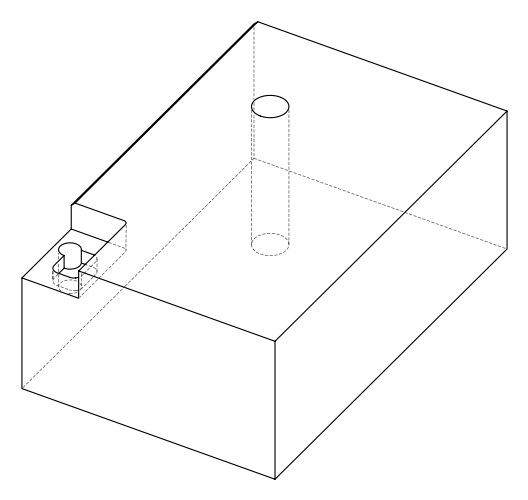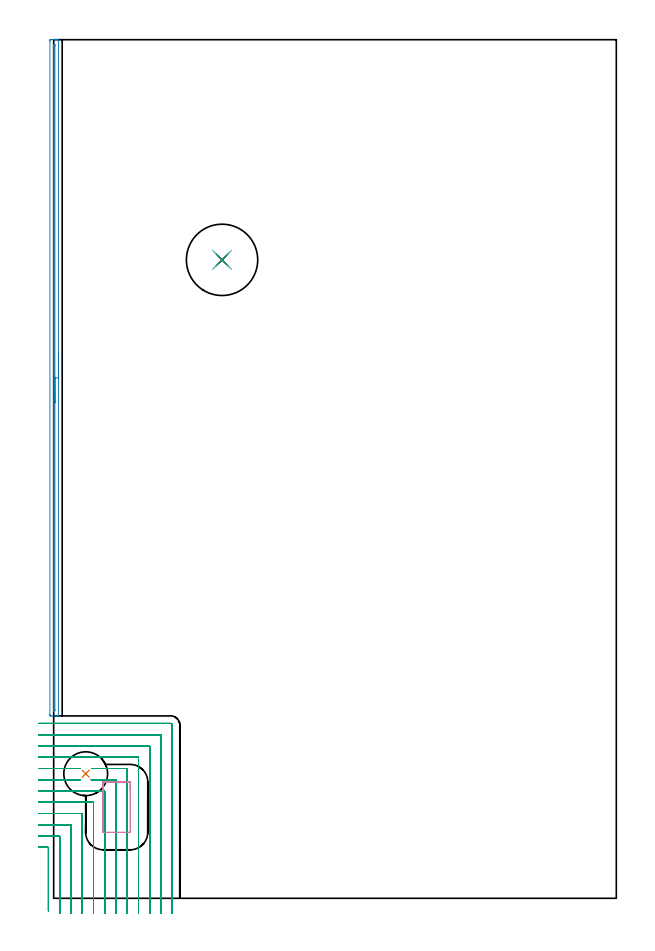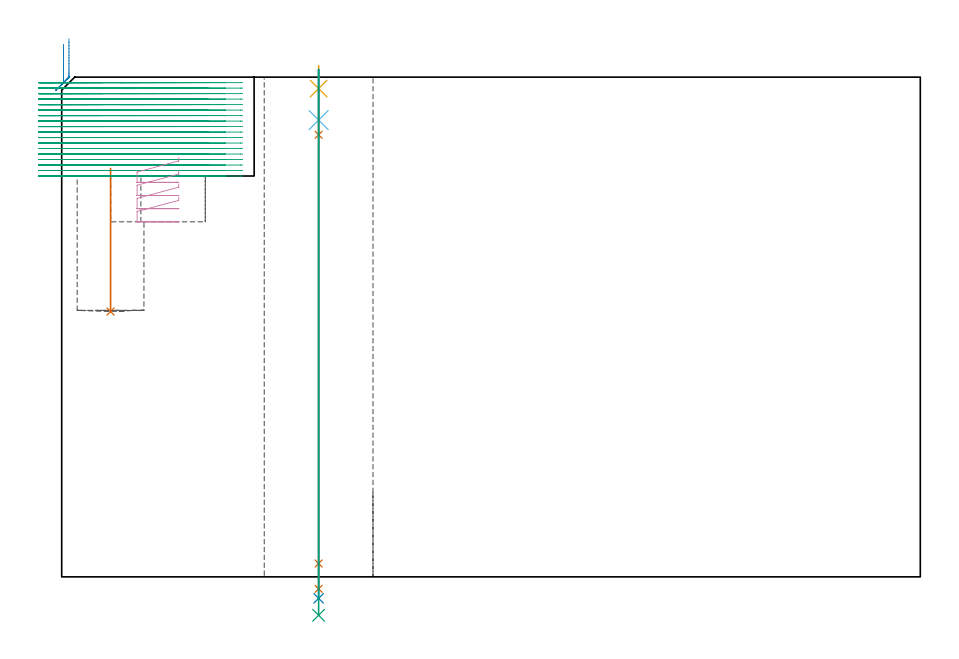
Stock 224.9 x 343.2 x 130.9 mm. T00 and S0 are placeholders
(PLAN: 9 operations, 8 tool changes, 47 min)
(1 INDEXABLE_INSERT_DRILL_BLIND_HOLE_FROM_SOLID | STEP1POCKET | NXT0302_006 | 0.16 min | 14698 mm3)
(2 AREA_MILL | FG_CHAMFER_SURFACE | UGT0205_001 | 4.47 min | 1579 mm3)
(3 MILL_CORNER_NOTCH_RECTANGULAR | CORNER_NOTCH_RECTANGULAR | NXT0201_008 | Follow Part, ap 1.5, ae 75% | 39.57 min | 88874 mm3)
(4 MILL_RECTANGULAR_POCKET | POCKET_RECTANGULAR_STRAIGHT | UGT0201_131 | Follow Part, ap 3.475, ae 75% | 0.92 min | 8660 mm3)
(5 SPOT_DRILL | STEP1HOLE | NXT0321_9005460120000 | 0.05 min | 186 mm3)
(6 DRILL_BLIND_HOLE_INTO_CENTER | STEP1HOLE | NXT0301_046 | 0.05 min | 363 mm3)
(7 GUN_DRILL_THROUGH_HOLE | STEP1HOLE | UGT0307_003 | 0.6 min | 4606 mm3)
(8 SPADE_DRILL_TO_ENLARGE_THROUGH_HOLE | STEP1HOLE | UGT0306_009 | 0.56 min | 29992 mm3)
(9 DRILL_TO_ENLARGE_THROUGH_HOLE | STEP1HOLE | UGT0301_392 | 0.57 min | 48311 mm3)
(TOOL NXT0302_006 | Index. Insert Drill 17.5mm [880-D1750L25-05] | D17.5 PA176 FL88 Z2)
(TOOL UGT0205_001 | Chamfer Mill 20 x 3 x 45 deg. | D20 FL50 Z2)
(TOOL NXT0201_008 | ENDMILL 6mm [2P460-0600-NA 1630] | D6 FL26 Z6)
(TOOL UGT0201_131 | Carbide End Mill 13.9 | D13.9 FL30 Z4)
(TOOL NXT0321_9005460120000 | NC Spot Drill, 142deg, 12mm, Carbide, Uncoated | D12 PA142 FL30 Z2)
(TOOL NXT0301_046 | Carbide Drill 7.5mm [860.1-0750-038A1-MM 2214] | D7.5 PA140 FL53 Z2)
(TOOL UGT0307_003 | Gun Drill 7 mm | D7 PA130 FL24 Z1)
(TOOL UGT0306_009 | Spade Drill 18.5mm | D18.5 PA132 FL10 Z2)
(TOOL UGT0301_392 | Twist Drill 28.5 mm | D28.5 PA118 FL165 Z2)
(OP 1 INDEXABLE_INSERT_DRILL_BLIND_HOLE_FROM_SOLID)
G17 G21 G94 G90
T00 M6
G54
G17 G0 G90 X12.8 Y49.8 S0 M3
G43 Z140.9 H1
G94 G81 G98 Z69.5 F250. R107.
G80
M5
M2
(OP 2 AREA_MILL)
G17 G21 G94 G90
T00 M6
G54
G17 G0 G90 X1.9 Y218.05 S1061 M3
G43 Z140.9 H0
G94 G1 Y218.012 Z140.028 F250.
Y217.898 Z139.163
Y217.709 Z138.312
Y217.447 Z137.48
Y217.113 Z136.674
Y216.71 Z135.9
Y216.242 Z135.164
Y215.71 Z134.472
Y215.121 Z133.829
Y214.478 Z133.239
Y213.786 Z132.708
Y213.05 Z132.24
Y212.276 Z131.837
Y211.47 Z131.503
Y210.638 Z131.241
Y209.786 Z131.052
Y208.922 Z130.938
Y208.05 Z130.9
Y73.078
X1.898 Y72.91 Z130.889
X1.748 Y72.902 Z130.741
X1.593 Y72.9 Z130.593
X1.337 Z130.337
X0.638 Z129.633
X-0.588 Z128.409
X-1.115 Y72.901 Z127.879
X-1.342 Y72.904 Z127.653
X-1.491 Y72.91 Z127.504
X-1.496 Y73.136 Z127.501
X-1.5 Y73.525 Z127.5
X-1.499 Y342.575 Z127.501
X-1.496 Y342.963
X-1.491 Y343.19 Z127.504
X-1.115 Y343.2 Z127.879
X-0.588 Z128.409
X-0.238 Z128.758
X0.289 Z129.285
X0.638 Z129.633
X1.337 Z130.337
X1.593 Z130.593
X1.748 Y343.198 Z130.741
X1.898 Y343.19 Z130.889
X1.9 Y343.022 Z130.9
Y208.05
X0.486 Z129.486
X0.485 Y75.313 Z129.485
X0.484 Y75.24 Z129.484
X0.479 Y74.917 Z129.479
X0.162 Y74.904 Z129.162
X-0.018 Y74.905 Z128.982
X-0.052 Y74.908 Z128.948
X-0.079 Y74.913 Z128.921
X-0.08 Y74.956 Z128.92
X-0.084 Y75.156 Z128.916
X-0.085 Y75.313 Z128.915
X-0.086 Y75.896 Z128.914
X-0.085 Y340.787 Z128.915
X-0.083 Y341.078 Z128.917
X-0.081 Y341.151 Z128.919
X-0.079 Y341.182 Z128.921
X-0.068 Y341.19 Z128.932
X-0.002 Y341.193 Z128.998
X0.235 Y341.199 Z129.235
X0.418 Y341.195 Z129.418
X0.452 Y341.192 Z129.452
X0.479 Y341.187 Z129.479
X0.48 Y341.144 Z129.48
X0.484 Y340.944 Z129.484
X0.485 Y340.787 Z129.485
X0.486 Y340.632 Z129.486
Y208.05
Y207.178 Z129.524
Y206.314 Z129.638
Y205.462 Z129.826
Y204.63 Z130.089
Y203.824 Z130.423
Y203.05 Z130.825
Y202.314 Z131.294
Y201.622 Z131.825
Y200.979 Z132.415
Y200.39 Z133.058
Y199.858 Z133.75
Y199.39 Z134.486
Y198.987 Z135.26
Y198.653 Z136.066
Y198.391 Z136.898
Y198.202 Z137.749
Y198.088 Z138.614
Y198.05 Z139.486
G0 Z140.9
M5
M2
(OP 3 MILL_CORNER_NOTCH_RECTANGULAR)
G17 G21 G94 G90
T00 M6
G54
G17 G0 G90 X-2.1 Y-5.142 S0 M3
G43 Z140.9 H1
Z129.461
G94 G1 Y-2.142 F250.
Y20.104 F500.
G3 X-2.396 Y20.4 R0.3
G1 X-3.
X-6. F250.
G0 Z140.9
X2.4 Y-6.
Z129.461
G1 Y-3.
Y24.604 F500.
G3 X2.104 Y24.9 R0.3
G1 X-2.396
X-3.
X-6. F250.
G0 Z140.9
X6.9 Y-6.
Z129.461
G1 Y-3.
Y29.103 F500.
G3 X6.603 Y29.4 R0.3
G1 X2.104
X-3.
X-6. F250.
G0 Z140.9
X11.4 Y-6.
Z129.461
G1 Y-3.
Y33.603 F500.
G3 X11.103 Y33.9 R0.3
G1 X6.603
X-3.
X-6. F250.
G0 Z140.9
X15.9 Y-6.
Z129.461
G1 Y-3.
Y38.103 F500.
G3 X15.603 Y38.4 R0.3
G1 X11.103
X-3.
X-6. F250.
G0 Z140.9
X20.4 Y-6.
Z129.461
G1 Y-3.
Y42.603 F500.
G3 X20.103 Y42.9 R0.3
G1 X15.603
X-3.
X-6. Y42.901 F250.
G0 Z140.9
X24.9 Y-6.
Z129.461
G1 Y-3.
Y47.103 F500.
G3 X24.603 Y47.4 R0.3
G1 X18.02
X15.02 F250.
G0 Z140.9
X29.4 Y-6.
Z129.461
G1 Y-3.
Y51.603 F500.
G3 X29.103 Y51.9 R0.3
G1 X18.149
X15.149 F250.
G0 Z140.9
X10.578 Y47.4
Z129.461
G1 X7.578
X-3. F500.
X-6. Y47.401 F250.
G0 Z140.9
X10.45 Y51.9
Z129.461
G1 X7.45
X-3. F500.
X-6. Y51.901 F250.
G0 Z140.9
X33.9 Y-6.
Z129.461
G1 Y-3.
Y56.103 F500.
G3 X33.603 Y56.4 R0.3
G1 X29.103
X-3.
X-6. Y56.401 F250.
G0 Z140.9
X38.4 Y-6.
Z129.461
G1 Y-3.
Y60.602 F500.
G3 X38.102 Y60.9 R0.3
G1 X33.603
X-3.
X-6. Y60.902 F250.
G0 Z140.9
X42.9 Y-6.
Z129.461
G1 Y-3.
Y65.102 F500.
G3 X42.602 Y65.4 R0.3
G1 X38.102
X-3.
X-6. Y65.403 F250.
G0 Z140.9
X47.4 Y-6.
Z129.461
G1 Y-3.
Y69.3 F500.
G3 X46.8 Y69.9 R0.6
G1 X-2.995
X-5.995 F250.
G0 Z140.9
X-2.1 Y-5.142
Z128.022
G1 Y-2.142
Y20.104 F500.
G3 X-2.396 Y20.4 R0.3
G1 X-3.
X-6. F250.
G0 Z140.9
X2.4 Y-6.
Z128.022
G1 Y-3.
Y24.604 F500.
G3 X2.104 Y24.9 R0.3
G1 X-3.
X-6. F250.
G0 Z140.9
X6.9 Y-6.
Z128.022
G1 Y-3.
Y29.103 F500.
G3 X6.603 Y29.4 R0.3
G1 X-3.
X-6. F250.
G0 Z140.9
X11.4 Y-6.
Z128.022
G1 Y-3.
Y33.603 F500.
G3 X11.103 Y33.9 R0.3
G1 X-3.
X-6. F250.
G0 Z140.9
X15.9 Y-6.
Z128.022
G1 Y-3.
Y38.103 F500.
G3 X15.603 Y38.4 R0.3
G1 X-3.
X-6. F250.
G0 Z140.9
X20.4 Y-6.
Z128.022
G1 Y-3.
Y42.603 F500.
G3 X20.103 Y42.9 R0.3
G1 X-3.
X-6. F250.
G0 Z140.9
X24.9 Y-6.
Z128.022
G1 Y-3.
Y47.103 F500.
G3 X24.603 Y47.4 R0.3
G1 X18.02
X15.02 F250.
G0 Z140.9
X29.4 Y-6.
Z128.022
G1 Y-3.
Y51.603 F500.
G3 X29.103 Y51.9 R0.3
G1 X18.149
X15.149 F250.
G0 Z140.9
X10.578 Y47.4
Z128.022
G1 X7.578
X-3. F500.
X-6. F250.
G0 Z140.9
X10.45 Y51.9
Z128.022
G1 X7.45
X-3. F500.
X-6. F250.
G0 Z140.9
X33.9 Y-6.
Z128.022
G1 Y-3.
Y56.103 F500.
G3 X33.603 Y56.4 R0.3
G1 X-3.
X-6. F250.
G0 Z140.9
X38.4 Y-6.
Z128.022
G1 Y-3.
Y60.602 F500.
G3 X38.102 Y60.9 R0.3
G1 X-3.
X-6. F250.
G0 Z140.9
X42.9 Y-6.
Z128.022
G1 Y-3.
Y65.102 F500.
G3 X42.602 Y65.4 R0.3
G1 X-3.
X-6. F250.
G0 Z140.9
X47.4 Y-6.
Z128.022
G1 Y-3.
Y69.3 F500.
G3 X46.8 Y69.9 R0.6
G1 X-3.
X-6. F250.
G0 Z140.9
X-2.1 Y-5.142
Z126.583
G1 Y-2.142
Y20.104 F500.
G3 X-2.396 Y20.4 R0.3
G1 X-3.
X-6. F250.
G0 Z140.9
X2.4 Y-6.
Z126.583
G1 Y-3.
Y24.604 F500.
G3 X2.104 Y24.9 R0.3
G1 X-3.
X-6. F250.
G0 Z140.9
X6.9 Y-6.
Z126.583
G1 Y-3.
Y29.103 F500.
G3 X6.603 Y29.4 R0.3
G1 X-3.
X-6. F250.
G0 Z140.9
X11.4 Y-6.
Z126.583
G1 Y-3.
Y33.603 F500.
G3 X11.103 Y33.9 R0.3
G1 X-3.
X-6. F250.
G0 Z140.9
X15.9 Y-6.
Z126.583
G1 Y-3.
Y38.103 F500.
G3 X15.603 Y38.4 R0.3
G1 X-3.
X-6. F250.
G0 Z140.9
X20.4 Y-6.
Z126.583
G1 Y-3.
Y42.603 F500.
G3 X20.103 Y42.9 R0.3
G1 X-3.
X-6. F250.
G0 Z140.9
X24.9 Y-6.
Z126.583
G1 Y-3.
Y47.103 F500.
G3 X24.603 Y47.4 R0.3
G1 X18.02
X15.02 F250.
G0 Z140.9
X29.4 Y-6.
Z126.583
G1 Y-3.
Y51.603 F500.
G3 X29.103 Y51.9 R0.3
G1 X18.147
X15.147 F250.
G0 Z140.9
X10.578 Y47.4
Z126.583
G1 X7.578
X-3. F500.
X-6. F250.
G0 Z140.9
X10.45 Y51.9
Z126.583
G1 X7.45
X-3. F500.
X-6. F250.
G0 Z140.9
X33.9 Y-6.
Z126.583
G1 Y-3.
Y56.103 F500.
G3 X33.603 Y56.4 R0.3
G1 X-3.
X-6. F250.
G0 Z140.9
X38.4 Y-6.
Z126.583
G1 Y-3.
Y60.602 F500.
G3 X38.102 Y60.9 R0.3
G1 X-3.
X-6. F250.
G0 Z140.9
X42.9 Y-6.
Z126.583
G1 Y-3.
Y65.102 F500.
G3 X42.602 Y65.4 R0.3
G1 X-3.
X-6. F250.
G0 Z140.9
X47.4 Y-6.
Z126.583
G1 Y-3.
Y69.3 F500.
G3 X46.8 Y69.9 R0.6
G1 X-3.
X-6. F250.
G0 Z140.9
X-2.1 Y-5.142
Z125.144
G1 Y-2.142
Y20.104 F500.
G3 X-2.396 Y20.4 R0.3
G1 X-3.
X-6. F250.
G0 Z140.9
X2.4 Y-6.
Z125.144
G1 Y-3.
Y24.604 F500.
G3 X2.104 Y24.9 R0.3
G1 X-3.
X-6. F250.
G0 Z140.9
X6.9 Y-6.
Z125.144
G1 Y-3.
Y29.103 F500.
G3 X6.603 Y29.4 R0.3
G1 X-3.
X-6. F250.
G0 Z140.9
X11.4 Y-6.
Z125.144
G1 Y-3.
Y33.603 F500.
G3 X11.103 Y33.9 R0.3
G1 X-3.
X-6. F250.
G0 Z140.9
X15.9 Y-6.
Z125.144
G1 Y-3.
Y38.103 F500.
G3 X15.603 Y38.4 R0.3
G1 X-3.
X-6. F250.
G0 Z140.9
X20.4 Y-6.
Z125.144
G1 Y-3.
Y42.603 F500.
G3 X20.103 Y42.9 R0.3
G1 X-3.
X-6. F250.
G0 Z140.9
X24.9 Y-6.
Z125.144
G1 Y-3.
Y47.103 F500.
G3 X24.603 Y47.4 R0.3
G1 X18.021
X15.021 F250.
G0 Z140.9
X29.4 Y-6.
Z125.144
G1 Y-3.
Y51.603 F500.
G3 X29.103 Y51.9 R0.3
G1 X18.147
X15.147 F250.
G0 Z140.9
X10.578 Y47.4
Z125.144
G1 X7.578
X-3. F500.
X-6. F250.
G0 Z140.9
X10.45 Y51.9
Z125.144
G1 X7.45
X-3. F500.
X-6. F250.
G0 Z140.9
X33.9 Y-6.
Z125.144
G1 Y-3.
Y56.103 F500.
G3 X33.603 Y56.4 R0.3
G1 X-3.
X-6. F250.
G0 Z140.9
X38.4 Y-6.
Z125.144
G1 Y-3.
Y60.602 F500.
G3 X38.102 Y60.9 R0.3
G1 X-3.
X-6. F250.
G0 Z140.9
X42.9 Y-6.
Z125.144
G1 Y-3.
Y65.102 F500.
G3 X42.602 Y65.4 R0.3
G1 X-3.
X-6. F250.
G0 Z140.9
X47.4 Y-6.
Z125.144
G1 Y-3.
Y69.3 F500.
G3 X46.8 Y69.9 R0.6
G1 X-3.
X-6. F250.
G0 Z140.9
X-2.1 Y-5.142
Z123.705
G1 Y-2.142
Y20.104 F500.
G3 X-2.396 Y20.4 R0.3
G1 X-3.
X-6. F250.
G0 Z140.9
X2.4 Y-6.
Z123.705
G1 Y-3.
Y24.604 F500.
G3 X2.104 Y24.9 R0.3
G1 X-3.
X-6. F250.
G0 Z140.9
X6.9 Y-6.
Z123.705
G1 Y-3.
Y29.103 F500.
G3 X6.603 Y29.4 R0.3
G1 X-3.
X-6. F250.
G0 Z140.9
X11.4 Y-6.
Z123.705
G1 Y-3.
Y33.603 F500.
G3 X11.103 Y33.9 R0.3
G1 X-3.
X-6. F250.
G0 Z140.9
X15.9 Y-6.
Z123.705
G1 Y-3.
Y38.103 F500.
G3 X15.603 Y38.4 R0.3
G1 X-3.
X-6. F250.
G0 Z140.9
X20.4 Y-6.
Z123.705
G1 Y-3.
Y42.603 F500.
G3 X20.103 Y42.9 R0.3
G1 X-3.
X-6. F250.
G0 Z140.9
X24.9 Y-6.
Z123.705
G1 Y-3.
Y47.103 F500.
G3 X24.603 Y47.4 R0.3
G1 X18.02
X15.02 F250.
G0 Z140.9
X29.4 Y-6.
Z123.705
G1 Y-3.
Y51.603 F500.
G3 X29.103 Y51.9 R0.3
G1 X18.147
X15.147 F250.
G0 Z140.9
X10.578 Y47.4
Z123.705
G1 X7.578
X-3. F500.
X-6. F250.
G0 Z140.9
X10.45 Y51.9
Z123.705
G1 X7.45
X-3. F500.
X-6. F250.
G0 Z140.9
X33.9 Y-6.
Z123.705
G1 Y-3.
Y56.103 F500.
G3 X33.603 Y56.4 R0.3
G1 X-3.
X-6. F250.
G0 Z140.9
X38.4 Y-6.
Z123.705
G1 Y-3.
Y60.602 F500.
G3 X38.102 Y60.9 R0.3
G1 X-3.
X-6. F250.
G0 Z140.9
X42.9 Y-6.
Z123.705
G1 Y-3.
Y65.102 F500.
G3 X42.602 Y65.4 R0.3
G1 X-3.
X-6. F250.
G0 Z140.9
X47.4 Y-6.
Z123.705
G1 Y-3.
Y69.3 F500.
G3 X46.8 Y69.9 R0.6
G1 X-3.
X-6. F250.
G0 Z140.9
X-2.1 Y-5.142
Z122.267
G1 Y-2.142
Y20.104 F500.
G3 X-2.396 Y20.4 R0.3
G1 X-3.
X-6. F250.
G0 Z140.9
X2.4 Y-6.
Z122.267
G1 Y-3.
Y24.604 F500.
G3 X2.104 Y24.9 R0.3
G1 X-3.
X-6. F250.
G0 Z140.9
X6.9 Y-6.
Z122.267
G1 Y-3.
Y29.103 F500.
G3 X6.603 Y29.4 R0.3
G1 X-3.
X-6. F250.
G0 Z140.9
X11.4 Y-6.
Z122.267
G1 Y-3.
Y33.603 F500.
G3 X11.103 Y33.9 R0.3
G1 X-3.
X-6. F250.
G0 Z140.9
X15.9 Y-6.
Z122.267
G1 Y-3.
Y38.103 F500.
G3 X15.603 Y38.4 R0.3
G1 X-3.
X-6. F250.
G0 Z140.9
X20.4 Y-6.
Z122.267
G1 Y-3.
Y42.603 F500.
G3 X20.103 Y42.9 R0.3
G1 X-3.
X-6. F250.
G0 Z140.9
X24.9 Y-6.
Z122.267
G1 Y-3.
Y47.103 F500.
G3 X24.603 Y47.4 R0.3
G1 X18.02
X15.02 F250.
G0 Z140.9
X29.4 Y-6.
Z122.267
G1 Y-3.
Y51.603 F500.
G3 X29.103 Y51.9 R0.3
G1 X18.149
X15.149 F250.
G0 Z140.9
X10.578 Y47.4
Z122.267
G1 X7.578
X-3. F500.
X-6. F250.
G0 Z140.9
X10.45 Y51.9
Z122.267
G1 X7.45
X-3. F500.
X-6. F250.
G0 Z140.9
X33.9 Y-6.
Z122.267
G1 Y-3.
Y56.103 F500.
G3 X33.603 Y56.4 R0.3
G1 X-3.
X-6. F250.
G0 Z140.9
X38.4 Y-6.
Z122.267
G1 Y-3.
Y60.602 F500.
G3 X38.102 Y60.9 R0.3
G1 X-3.
X-6. F250.
G0 Z140.9
X42.9 Y-6.
Z122.267
G1 Y-3.
Y65.102 F500.
G3 X42.602 Y65.4 R0.3
G1 X-3.
X-6. F250.
G0 Z140.9
X47.4 Y-6.
Z122.267
G1 Y-3.
Y69.3 F500.
G3 X46.8 Y69.9 R0.6
G1 X-3.
X-6. F250.
G0 Z140.9
X-2.1 Y-5.142
Z120.828
G1 Y-2.142
Y20.104 F500.
G3 X-2.396 Y20.4 R0.3
G1 X-3.
X-6. F250.
G0 Z140.9
X2.4 Y-6.
Z120.828
G1 Y-3.
Y24.604 F500.
G3 X2.104 Y24.9 R0.3
G1 X-3.
X-6. F250.
G0 Z140.9
X6.9 Y-6.
Z120.828
G1 Y-3.
Y29.103 F500.
G3 X6.603 Y29.4 R0.3
G1 X-3.
X-6. F250.
G0 Z140.9
X11.4 Y-6.
Z120.828
G1 Y-3.
Y33.603 F500.
G3 X11.103 Y33.9 R0.3
G1 X-3.
X-6. F250.
G0 Z140.9
X15.9 Y-6.
Z120.828
G1 Y-3.
Y38.103 F500.
G3 X15.603 Y38.4 R0.3
G1 X-3.
X-6. F250.
G0 Z140.9
X20.4 Y-6.
Z120.828
G1 Y-3.
Y42.603 F500.
G3 X20.103 Y42.9 R0.3
G1 X-3.
X-6. F250.
G0 Z140.9
X24.9 Y-6.
Z120.828
G1 Y-3.
Y47.103 F500.
G3 X24.603 Y47.4 R0.3
G1 X18.02
X15.02 F250.
G0 Z140.9
X29.4 Y-6.
Z120.828
G1 Y-3.
Y51.603 F500.
G3 X29.103 Y51.9 R0.3
G1 X18.149
X15.149 F250.
G0 Z140.9
X10.578 Y47.4
Z120.828
G1 X7.578
X-3. F500.
X-6. F250.
G0 Z140.9
X10.45 Y51.9
Z120.828
G1 X7.45
X-3. F500.
X-6. F250.
G0 Z140.9
X33.9 Y-6.
Z120.828
G1 Y-3.
Y56.103 F500.
G3 X33.603 Y56.4 R0.3
G1 X-3.
X-6. F250.
G0 Z140.9
X38.4 Y-6.
Z120.828
G1 Y-3.
Y60.602 F500.
G3 X38.102 Y60.9 R0.3
G1 X-3.
X-6. F250.
G0 Z140.9
X42.9 Y-6.
Z120.828
G1 Y-3.
Y65.102 F500.
G3 X42.602 Y65.4 R0.3
G1 X-3.
X-6. F250.
G0 Z140.9
X47.4 Y-6.
Z120.828
G1 Y-3.
Y69.3 F500.
G3 X46.8 Y69.9 R0.6
G1 X-3.
X-6. F250.
G0 Z140.9
X-2.1 Y-5.142
Z119.389
G1 Y-2.142
Y20.104 F500.
G3 X-2.396 Y20.4 R0.3
G1 X-3.
X-6. F250.
G0 Z140.9
X2.4 Y-6.
Z119.389
G1 Y-3.
Y24.604 F500.
G3 X2.104 Y24.9 R0.3
G1 X-3.
X-6. F250.
G0 Z140.9
X6.9 Y-6.
Z119.389
G1 Y-3.
Y29.103 F500.
G3 X6.603 Y29.4 R0.3
G1 X-3.
X-6. F250.
G0 Z140.9
X11.4 Y-6.
Z119.389
G1 Y-3.
Y33.603 F500.
G3 X11.103 Y33.9 R0.3
G1 X-3.
X-6. F250.
G0 Z140.9
X15.9 Y-6.
Z119.389
G1 Y-3.
Y38.103 F500.
G3 X15.603 Y38.4 R0.3
G1 X-3.
X-6. F250.
G0 Z140.9
X20.4 Y-6.
Z119.389
G1 Y-3.
Y42.603 F500.
G3 X20.103 Y42.9 R0.3
G1 X-3.
X-6. F250.
G0 Z140.9
X24.9 Y-6.
Z119.389
G1 Y-3.
Y47.103 F500.
G3 X24.603 Y47.4 R0.3
G1 X18.02
X15.02 F250.
G0 Z140.9
X29.4 Y-6.
Z119.389
G1 Y-3.
Y51.603 F500.
G3 X29.103 Y51.9 R0.3
G1 X18.149
X15.149 F250.
G0 Z140.9
X10.578 Y47.4
Z119.389
G1 X7.578
X-3. F500.
X-6. F250.
G0 Z140.9
X10.45 Y51.9
Z119.389
G1 X7.45
X-3. F500.
X-6. F250.
G0 Z140.9
X33.9 Y-6.
Z119.389
G1 Y-3.
Y56.103 F500.
G3 X33.603 Y56.4 R0.3
G1 X-3.
X-6. F250.
G0 Z140.9
X38.4 Y-6.
Z119.389
G1 Y-3.
Y60.602 F500.
G3 X38.102 Y60.9 R0.3
G1 X-3.
X-6. F250.
G0 Z140.9
X42.9 Y-6.
Z119.389
G1 Y-3.
Y65.102 F500.
G3 X42.602 Y65.4 R0.3
G1 X-3.
X-6. F250.
G0 Z140.9
X47.4 Y-6.
Z119.389
G1 Y-3.
Y69.3 F500.
G3 X46.8 Y69.9 R0.6
G1 X-3.
X-6. F250.
G0 Z140.9
X-2.1 Y-5.142
Z117.95
G1 Y-2.142
Y20.104 F500.
G3 X-2.396 Y20.4 R0.3
G1 X-3.
X-6. F250.
G0 Z140.9
X2.4 Y-6.
Z117.95
G1 Y-3.
Y24.604 F500.
G3 X2.104 Y24.9 R0.3
G1 X-3.
X-6. F250.
G0 Z140.9
X6.9 Y-6.
Z117.95
G1 Y-3.
Y29.103 F500.
G3 X6.603 Y29.4 R0.3
G1 X-3.
X-6. F250.
G0 Z140.9
X11.4 Y-6.
Z117.95
G1 Y-3.
Y33.603 F500.
G3 X11.103 Y33.9 R0.3
G1 X-3.
X-6. F250.
G0 Z140.9
X15.9 Y-6.
Z117.95
G1 Y-3.
Y38.103 F500.
G3 X15.603 Y38.4 R0.3
G1 X-3.
X-6. F250.
G0 Z140.9
X20.4 Y-6.
Z117.95
G1 Y-3.
Y42.603 F500.
G3 X20.103 Y42.9 R0.3
G1 X-3.
X-6. F250.
G0 Z140.9
X24.9 Y-6.
Z117.95
G1 Y-3.
Y47.103 F500.
G3 X24.603 Y47.4 R0.3
G1 X18.02
X15.02 F250.
G0 Z140.9
X29.4 Y-6.
Z117.95
G1 Y-3.
Y51.603 F500.
G3 X29.103 Y51.9 R0.3
G1 X18.149
X15.149 F250.
G0 Z140.9
X10.578 Y47.4
Z117.95
G1 X7.578
X-3. F500.
X-6. F250.
G0 Z140.9
X10.45 Y51.9
Z117.95
G1 X7.45
X-3. F500.
X-6. F250.
G0 Z140.9
X33.9 Y-6.
Z117.95
G1 Y-3.
Y56.103 F500.
G3 X33.603 Y56.4 R0.3
G1 X-3.
X-6. F250.
G0 Z140.9
X38.4 Y-6.
Z117.95
G1 Y-3.
Y60.602 F500.
G3 X38.102 Y60.9 R0.3
G1 X-3.
X-6. F250.
G0 Z140.9
X42.9 Y-6.
Z117.95
G1 Y-3.
Y65.102 F500.
G3 X42.602 Y65.4 R0.3
G1 X-3.
X-6. F250.
G0 Z140.9
X47.4 Y-6.
Z117.95
G1 Y-3.
Y69.3 F500.
G3 X46.8 Y69.9 R0.6
G1 X-3.
X-6. F250.
G0 Z140.9
X-2.1 Y-5.142
Z116.511
G1 Y-2.142
Y20.104 F500.
G3 X-2.396 Y20.4 R0.3
G1 X-3.
X-6. F250.
G0 Z140.9
X2.4 Y-6.
Z116.511
G1 Y-3.
Y24.604 F500.
G3 X2.104 Y24.9 R0.3
G1 X-3.
X-6. F250.
G0 Z140.9
X6.9 Y-6.
Z116.511
G1 Y-3.
Y29.103 F500.
G3 X6.603 Y29.4 R0.3
G1 X-3.
X-6. F250.
G0 Z140.9
X11.4 Y-6.
Z116.511
G1 Y-3.
Y33.603 F500.
G3 X11.103 Y33.9 R0.3
G1 X-3.
X-6. F250.
G0 Z140.9
X15.9 Y-6.
Z116.511
G1 Y-3.
Y38.103 F500.
G3 X15.603 Y38.4 R0.3
G1 X-3.
X-6. F250.
G0 Z140.9
X20.4 Y-6.
Z116.511
G1 Y-3.
Y42.603 F500.
G3 X20.103 Y42.9 R0.3
G1 X-3.
X-6. F250.
G0 Z140.9
X24.9 Y-6.
Z116.511
G1 Y-3.
Y47.103 F500.
G3 X24.603 Y47.4 R0.3
G1 X18.02
X15.02 F250.
G0 Z140.9
X29.4 Y-6.
Z116.511
G1 Y-3.
Y51.603 F500.
G3 X29.103 Y51.9 R0.3
G1 X18.147
X15.147 F250.
G0 Z140.9
X10.578 Y47.4
Z116.511
G1 X7.578
X-3. F500.
X-6. F250.
G0 Z140.9
X10.45 Y51.9
Z116.511
G1 X7.45
X-3. F500.
X-6. F250.
G0 Z140.9
X33.9 Y-6.
Z116.511
G1 Y-3.
Y56.103 F500.
G3 X33.603 Y56.4 R0.3
G1 X-3.
X-6. F250.
G0 Z140.9
X38.4 Y-6.
Z116.511
G1 Y-3.
Y60.602 F500.
G3 X38.102 Y60.9 R0.3
G1 X-3.
X-6. F250.
G0 Z140.9
X42.9 Y-6.
Z116.511
G1 Y-3.
Y65.102 F500.
G3 X42.602 Y65.4 R0.3
G1 X-3.
X-6. F250.
G0 Z140.9
X47.4 Y-6.
Z116.511
G1 Y-3.
Y69.3 F500.
G3 X46.8 Y69.9 R0.6
G1 X-3.
X-6. F250.
G0 Z140.9
X-2.1 Y-5.142
Z115.072
G1 Y-2.142
Y20.104 F500.
G3 X-2.396 Y20.4 R0.3
G1 X-3.
X-6. F250.
G0 Z140.9
X2.4 Y-6.
Z115.072
G1 Y-3.
Y24.604 F500.
G3 X2.104 Y24.9 R0.3
G1 X-3.
X-6. F250.
G0 Z140.9
X6.9 Y-6.
Z115.072
G1 Y-3.
Y29.103 F500.
G3 X6.603 Y29.4 R0.3
G1 X-3.
X-6. F250.
G0 Z140.9
X11.4 Y-6.
Z115.072
G1 Y-3.
Y33.603 F500.
G3 X11.103 Y33.9 R0.3
G1 X-3.
X-6. F250.
G0 Z140.9
X15.9 Y-6.
Z115.072
G1 Y-3.
Y38.103 F500.
G3 X15.603 Y38.4 R0.3
G1 X-3.
X-6. F250.
G0 Z140.9
X20.4 Y-6.
Z115.072
G1 Y-3.
Y42.603 F500.
G3 X20.103 Y42.9 R0.3
G1 X-3.
X-6. F250.
G0 Z140.9
X24.9 Y-6.
Z115.072
G1 Y-3.
Y47.103 F500.
G3 X24.603 Y47.4 R0.3
G1 X18.021
X15.021 F250.
G0 Z140.9
X29.4 Y-6.
Z115.072
G1 Y-3.
Y51.603 F500.
G3 X29.103 Y51.9 R0.3
G1 X18.147
X15.147 F250.
G0 Z140.9
X10.578 Y47.4
Z115.072
G1 X7.578
X-3. F500.
X-6. F250.
G0 Z140.9
X10.45 Y51.9
Z115.072
G1 X7.45
X-3. F500.
X-6. F250.
G0 Z140.9
X33.9 Y-6.
Z115.072
G1 Y-3.
Y56.103 F500.
G3 X33.603 Y56.4 R0.3
G1 X-3.
X-6. F250.
G0 Z140.9
X38.4 Y-6.
Z115.072
G1 Y-3.
Y60.602 F500.
G3 X38.102 Y60.9 R0.3
G1 X-3.
X-6. F250.
G0 Z140.9
X42.9 Y-6.
Z115.072
G1 Y-3.
Y65.102 F500.
G3 X42.602 Y65.4 R0.3
G1 X-3.
X-6. F250.
G0 Z140.9
X47.4 Y-6.
Z115.072
G1 Y-3.
Y69.3 F500.
G3 X46.8 Y69.9 R0.6
G1 X-3.
X-6. F250.
G0 Z140.9
X-2.1 Y-5.142
Z113.633
G1 Y-2.142
Y20.104 F500.
G3 X-2.396 Y20.4 R0.3
G1 X-3.
X-6. F250.
G0 Z140.9
X2.4 Y-6.
Z113.633
G1 Y-3.
Y24.604 F500.
G3 X2.104 Y24.9 R0.3
G1 X-3.
X-6. F250.
G0 Z140.9
X6.9 Y-6.
Z113.633
G1 Y-3.
Y29.103 F500.
G3 X6.603 Y29.4 R0.3
G1 X-3.
X-6. F250.
G0 Z140.9
X11.4 Y-6.
Z113.633
G1 Y-3.
Y33.603 F500.
G3 X11.103 Y33.9 R0.3
G1 X-3.
X-6. F250.
G0 Z140.9
X15.9 Y-6.
Z113.633
G1 Y-3.
Y38.103 F500.
G3 X15.603 Y38.4 R0.3
G1 X-3.
X-6. F250.
G0 Z140.9
X20.4 Y-6.
Z113.633
G1 Y-3.
Y42.603 F500.
G3 X20.103 Y42.9 R0.3
G1 X-3.
X-6. F250.
G0 Z140.9
X24.9 Y-6.
Z113.633
G1 Y-3.
Y47.103 F500.
G3 X24.603 Y47.4 R0.3
G1 X18.021
X15.021 F250.
G0 Z140.9
X29.4 Y-6.
Z113.633
G1 Y-3.
Y51.603 F500.
G3 X29.103 Y51.9 R0.3
G1 X18.147
X15.147 F250.
G0 Z140.9
X10.578 Y47.4
Z113.633
G1 X7.578
X-3. F500.
X-6. F250.
G0 Z140.9
X10.45 Y51.9
Z113.633
G1 X7.45
X-3. F500.
X-6. F250.
G0 Z140.9
X33.9 Y-6.
Z113.633
G1 Y-3.
Y56.103 F500.
G3 X33.603 Y56.4 R0.3
G1 X-3.
X-6. F250.
G0 Z140.9
X38.4 Y-6.
Z113.633
G1 Y-3.
Y60.602 F500.
G3 X38.102 Y60.9 R0.3
G1 X-3.
X-6. F250.
G0 Z140.9
X42.9 Y-6.
Z113.633
G1 Y-3.
Y65.102 F500.
G3 X42.602 Y65.4 R0.3
G1 X-3.
X-6. F250.
G0 Z140.9
X47.4 Y-6.
Z113.633
G1 Y-3.
Y69.3 F500.
G3 X46.8 Y69.9 R0.6
G1 X-3.
X-6. F250.
G0 Z140.9
X-2.1 Y-5.142
Z112.194
G1 Y-2.142
Y20.104 F500.
G3 X-2.396 Y20.4 R0.3
G1 X-3.
X-6. F250.
G0 Z140.9
X2.4 Y-6.
Z112.194
G1 Y-3.
Y24.604 F500.
G3 X2.104 Y24.9 R0.3
G1 X-3.
X-6. F250.
G0 Z140.9
X6.9 Y-6.
Z112.194
G1 Y-3.
Y29.103 F500.
G3 X6.603 Y29.4 R0.3
G1 X-3.
X-6. F250.
G0 Z140.9
X11.4 Y-6.
Z112.194
G1 Y-3.
Y33.603 F500.
G3 X11.103 Y33.9 R0.3
G1 X-3.
X-6. F250.
G0 Z140.9
X15.9 Y-6.
Z112.194
G1 Y-3.
Y38.103 F500.
G3 X15.603 Y38.4 R0.3
G1 X-3.
X-6. F250.
G0 Z140.9
X20.4 Y-6.
Z112.194
G1 Y-3.
Y42.603 F500.
G3 X20.103 Y42.9 R0.3
G1 X-3.
X-6. F250.
G0 Z140.9
X24.9 Y-6.
Z112.194
G1 Y-3.
Y47.103 F500.
G3 X24.603 Y47.4 R0.3
G1 X18.02
X15.02 F250.
G0 Z140.9
X29.4 Y-6.
Z112.194
G1 Y-3.
Y51.603 F500.
G3 X29.103 Y51.9 R0.3
G1 X18.149
X15.149 F250.
G0 Z140.9
X10.578 Y47.4
Z112.194
G1 X7.578
X-3. F500.
X-6. F250.
G0 Z140.9
X10.45 Y51.9
Z112.194
G1 X7.45
X-3. F500.
X-6. F250.
G0 Z140.9
X33.9 Y-6.
Z112.194
G1 Y-3.
Y56.103 F500.
G3 X33.603 Y56.4 R0.3
G1 X-3.
X-6. F250.
G0 Z140.9
X38.4 Y-6.
Z112.194
G1 Y-3.
Y60.602 F500.
G3 X38.102 Y60.9 R0.3
G1 X-3.
X-6. F250.
G0 Z140.9
X42.9 Y-6.
Z112.194
G1 Y-3.
Y65.102 F500.
G3 X42.602 Y65.4 R0.3
G1 X-3.
X-6. F250.
G0 Z140.9
X47.4 Y-6.
Z112.194
G1 Y-3.
Y69.3 F500.
G3 X46.8 Y69.9 R0.6
G1 X-3.
X-6. F250.
G0 Z140.9
X-2.1 Y-5.142
Z110.756
G1 Y-2.142
Y20.104 F500.
G3 X-2.396 Y20.4 R0.3
G1 X-3.
X-6. F250.
G0 Z140.9
X2.4 Y-6.
Z110.756
G1 Y-3.
Y24.604 F500.
G3 X2.104 Y24.9 R0.3
G1 X-3.
X-6. F250.
G0 Z140.9
X6.9 Y-6.
Z110.756
G1 Y-3.
Y29.103 F500.
G3 X6.603 Y29.4 R0.3
G1 X-3.
X-6. F250.
G0 Z140.9
X11.4 Y-6.
Z110.756
G1 Y-3.
Y33.603 F500.
G3 X11.103 Y33.9 R0.3
G1 X-3.
X-6. F250.
G0 Z140.9
X15.9 Y-6.
Z110.756
G1 Y-3.
Y38.103 F500.
G3 X15.603 Y38.4 R0.3
G1 X-3.
X-6. F250.
G0 Z140.9
X20.4 Y-6.
Z110.756
G1 Y-3.
Y42.603 F500.
G3 X20.103 Y42.9 R0.3
G1 X-3.
X-6. F250.
G0 Z140.9
X24.9 Y-6.
Z110.756
G1 Y-3.
Y47.103 F500.
G3 X24.603 Y47.4 R0.3
G1 X18.019
X15.019 F250.
G0 Z140.9
X29.4 Y-6.
Z110.756
G1 Y-3.
Y51.603 F500.
G3 X29.103 Y51.9 R0.3
G1 X18.149
X15.149 F250.
G0 Z140.9
X10.578 Y47.4
Z110.756
G1 X7.578
X-3. F500.
X-6. F250.
G0 Z140.9
X10.45 Y51.9
Z110.756
G1 X7.45
X-3. F500.
X-6. F250.
G0 Z140.9
X33.9 Y-6.
Z110.756
G1 Y-3.
Y56.103 F500.
G3 X33.603 Y56.4 R0.3
G1 X-3.
X-6. F250.
G0 Z140.9
X38.4 Y-6.
Z110.756
G1 Y-3.
Y60.602 F500.
G3 X38.102 Y60.9 R0.3
G1 X-3.
X-6. F250.
G0 Z140.9
X42.9 Y-6.
Z110.756
G1 Y-3.
Y65.102 F500.
G3 X42.602 Y65.4 R0.3
G1 X-3.
X-6. F250.
G0 Z140.9
X47.4 Y-6.
Z110.756
G1 Y-3.
Y69.3 F500.
G3 X46.8 Y69.9 R0.6
G1 X-3.
X-6. F250.
G0 Z140.9
X-2.1 Y-5.142
Z109.317
G1 Y-2.142
Y20.104 F500.
G3 X-2.396 Y20.4 R0.3
G1 X-3.
X-6. F250.
G0 Z140.9
X2.4 Y-6.
Z109.317
G1 Y-3.
Y24.604 F500.
G3 X2.104 Y24.9 R0.3
G1 X-3.
X-6. F250.
G0 Z140.9
X6.9 Y-6.
Z109.317
G1 Y-3.
Y29.103 F500.
G3 X6.603 Y29.4 R0.3
G1 X-3.
X-6. F250.
G0 Z140.9
X11.4 Y-6.
Z109.317
G1 Y-3.
Y33.603 F500.
G3 X11.103 Y33.9 R0.3
G1 X-3.
X-6. F250.
G0 Z140.9
X15.9 Y-6.
Z109.317
G1 Y-3.
Y38.103 F500.
G3 X15.603 Y38.4 R0.3
G1 X-3.
X-6. F250.
G0 Z140.9
X20.4 Y-6.
Z109.317
G1 Y-3.
Y42.603 F500.
G3 X20.103 Y42.9 R0.3
G1 X-3.
X-6. F250.
G0 Z140.9
X24.9 Y-6.
Z109.317
G1 Y-3.
Y47.103 F500.
G3 X24.603 Y47.4 R0.3
G1 X18.019
X15.019 F250.
G0 Z140.9
X29.4 Y-6.
Z109.317
G1 Y-3.
Y51.603 F500.
G3 X29.103 Y51.9 R0.3
G1 X18.149
X15.149 F250.
G0 Z140.9
X10.578 Y47.4
Z109.317
G1 X7.578
X-3. F500.
X-6. F250.
G0 Z140.9
X10.45 Y51.9
Z109.317
G1 X7.45
X-3. F500.
X-6. F250.
G0 Z140.9
X33.9 Y-6.
Z109.317
G1 Y-3.
Y56.103 F500.
G3 X33.603 Y56.4 R0.3
G1 X-3.
X-6. F250.
G0 Z140.9
X38.4 Y-6.
Z109.317
G1 Y-3.
Y60.602 F500.
G3 X38.102 Y60.9 R0.3
G1 X-3.
X-6. F250.
G0 Z140.9
X42.9 Y-6.
Z109.317
G1 Y-3.
Y65.102 F500.
G3 X42.602 Y65.4 R0.3
G1 X-3.
X-6. F250.
G0 Z140.9
X47.4 Y-6.
Z109.317
G1 Y-3.
Y69.3 F500.
G3 X46.8 Y69.9 R0.6
G1 X-3.
X-6. F250.
G0 Z140.9
X-2.1 Y-5.142
Z107.878
G1 Y-2.142
Y20.104 F500.
G3 X-2.396 Y20.4 R0.3
G1 X-3.
X-6. F250.
G0 Z140.9
X2.4 Y-6.
Z107.878
G1 Y-3.
Y24.604 F500.
G3 X2.104 Y24.9 R0.3
G1 X-3.
X-6. F250.
G0 Z140.9
X6.9 Y-6.
Z107.878
G1 Y-3.
Y29.103 F500.
G3 X6.603 Y29.4 R0.3
G1 X-3.
X-6. F250.
G0 Z140.9
X11.4 Y-6.
Z107.878
G1 Y-3.
Y33.603 F500.
G3 X11.103 Y33.9 R0.3
G1 X-3.
X-6. F250.
G0 Z140.9
X15.9 Y-6.
Z107.878
G1 Y-3.
Y38.103 F500.
G3 X15.603 Y38.4 R0.3
G1 X-3.
X-6. F250.
G0 Z140.9
X20.4 Y-6.
Z107.878
G1 Y-3.
Y42.603 F500.
G3 X20.103 Y42.9 R0.3
G1 X-3.
X-6. F250.
G0 Z140.9
X24.9 Y-6.
Z107.878
G1 Y-3.
Y47.103 F500.
G3 X24.603 Y47.4 R0.3
G1 X18.02
X15.02 F250.
G0 Z140.9
X29.4 Y-6.
Z107.878
G1 Y-3.
Y51.603 F500.
G3 X29.103 Y51.9 R0.3
G1 X18.149
X15.149 F250.
G0 Z140.9
X10.578 Y47.4
Z107.878
G1 X7.578
X-3. F500.
X-6. F250.
G0 Z140.9
X10.45 Y51.9
Z107.878
G1 X7.45
X-3. F500.
X-6. F250.
G0 Z140.9
X33.9 Y-6.
Z107.878
G1 Y-3.
Y56.103 F500.
G3 X33.603 Y56.4 R0.3
G1 X-3.
X-6. F250.
G0 Z140.9
X38.4 Y-6.
Z107.878
G1 Y-3.
Y60.602 F500.
G3 X38.102 Y60.9 R0.3
G1 X-3.
X-6. F250.
G0 Z140.9
X42.9 Y-6.
Z107.878
G1 Y-3.
Y65.102 F500.
G3 X42.602 Y65.4 R0.3
G1 X-3.
X-6. F250.
G0 Z140.9
X47.4 Y-6.
Z107.878
G1 Y-3.
Y69.3 F500.
G3 X46.8 Y69.9 R0.6
G1 X-3.
X-6. F250.
G0 Z140.9
X-2.1 Y-5.142
Z106.439
G1 Y-2.142
Y20.104 F500.
G3 X-2.396 Y20.4 R0.3
G1 X-3.
X-6. F250.
G0 Z140.9
X2.4 Y-6.
Z106.439
G1 Y-3.
Y24.604 F500.
G3 X2.104 Y24.9 R0.3
G1 X-3.
X-6. F250.
G0 Z140.9
X6.9 Y-6.
Z106.439
G1 Y-3.
Y29.103 F500.
G3 X6.603 Y29.4 R0.3
G1 X-3.
X-6. F250.
G0 Z140.9
X11.4 Y-6.
Z106.439
G1 Y-3.
Y33.603 F500.
G3 X11.103 Y33.9 R0.3
G1 X-3.
X-6. F250.
G0 Z140.9
X15.9 Y-6.
Z106.439
G1 Y-3.
Y38.103 F500.
G3 X15.603 Y38.4 R0.3
G1 X-3.
X-6. F250.
G0 Z140.9
X20.4 Y-6.
Z106.439
G1 Y-3.
Y42.603 F500.
G3 X20.103 Y42.9 R0.3
G1 X-3.
X-6. F250.
G0 Z140.9
X24.9 Y-6.
Z106.439
G1 Y-3.
Y47.103 F500.
G3 X24.603 Y47.4 R0.3
G1 X18.02
X15.02 F250.
G0 Z140.9
X29.4 Y-6.
Z106.439
G1 Y-3.
Y51.603 F500.
G3 X29.103 Y51.9 R0.3
G1 X18.147
X15.147 F250.
G0 Z140.9
X10.578 Y47.4
Z106.439
G1 X7.578
X-3. F500.
X-6. F250.
G0 Z140.9
X10.45 Y51.9
Z106.439
G1 X7.45
X-3. F500.
X-6. F250.
G0 Z140.9
X33.9 Y-6.
Z106.439
G1 Y-3.
Y56.103 F500.
G3 X33.603 Y56.4 R0.3
G1 X-3.
X-6. F250.
G0 Z140.9
X38.4 Y-6.
Z106.439
G1 Y-3.
Y60.602 F500.
G3 X38.102 Y60.9 R0.3
G1 X-3.
X-6. F250.
G0 Z140.9
X42.9 Y-6.
Z106.439
G1 Y-3.
Y65.102 F500.
G3 X42.602 Y65.4 R0.3
G1 X-3.
X-6. F250.
G0 Z140.9
X47.4 Y-6.
Z106.439
G1 Y-3.
Y69.3 F500.
G3 X46.8 Y69.9 R0.6
G1 X-3.
X-6. F250.
G0 Z140.9
X-2.1 Y-5.142
Z105.
G1 Y-2.142
Y20.104 F500.
G3 X-2.396 Y20.4 R0.3
G1 X-3.
X-6. F250.
G0 Z140.9
X2.4 Y-6.
Z105.
G1 Y-3.
Y24.604 F500.
G3 X2.104 Y24.9 R0.3
G1 X-3.
X-6. F250.
G0 Z140.9
X6.9 Y-6.
Z105.
G1 Y-3.
Y29.103 F500.
G3 X6.603 Y29.4 R0.3
G1 X-3.
X-6. F250.
G0 Z140.9
X11.4 Y-6.
Z105.
G1 Y-3.
Y33.603 F500.
G3 X11.103 Y33.9 R0.3
G1 X-3.
X-6. F250.
G0 Z140.9
X15.9 Y-6.
Z105.
G1 Y-3.
Y38.103 F500.
G3 X15.603 Y38.4 R0.3
G1 X-3.
X-6. F250.
G0 Z140.9
X20.4 Y-6.
Z105.
G1 Y-3.
Y42.603 F500.
G3 X20.103 Y42.9 R0.3
G1 X-3.
X-6. F250.
G0 Z140.9
X24.9 Y-6.
Z105.
G1 Y-3.
Y47.103 F500.
G3 X24.603 Y47.4 R0.3
G1 X18.021
X15.021 F250.
G0 Z140.9
X29.4 Y-6.
Z105.
G1 Y-3.
Y51.603 F500.
G3 X29.103 Y51.9 R0.3
G1 X18.147
X15.147 F250.
G0 Z140.9
X10.578 Y47.4
Z105.
G1 X7.578
X-3. F500.
X-6. F250.
G0 Z140.9
X10.45 Y51.9
Z105.
G1 X7.45
X-3. F500.
X-6. F250.
G0 Z140.9
X33.9 Y-6.
Z105.
G1 Y-3.
Y56.103 F500.
G3 X33.603 Y56.4 R0.3
G1 X-3.
X-6. F250.
G0 Z140.9
X38.4 Y-6.
Z105.
G1 Y-3.
Y60.602 F500.
G3 X38.102 Y60.9 R0.3
G1 X-3.
X-6. F250.
G0 Z140.9
X42.9 Y-6.
Z105.
G1 Y-3.
Y65.102 F500.
G3 X42.602 Y65.4 R0.3
G1 X-3.
X-6. F250.
G0 Z140.9
X47.4 Y-6.
Z105.
G1 Y-3.
Y69.3 F500.
G3 X46.8 Y69.9 R0.6
G1 X-3.
X-6. F250.
G0 Z140.9
M5
M2
(OP 4 MILL_RECTANGULAR_POCKET)
G17 G21 G94 G90
T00 M6
G54
G17 G0 G90 X30.65 Y43.46 S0 M3
G43 Z140.9 H0
Z109.782
G94 G1 Y46.5 Z108.967 F250.
Y46.533 Z108.958
X30.633 Y46.55 Z108.952
X30.6 Z108.943
X19.75 Z106.036
Y36.475 Z103.336
Y26.4 F500.
X19.748 Y26.37
X19.77 Y26.348
X19.8 Y26.35
X30.6
X30.63 Y26.348
X30.652 Y26.37
X30.65 Y26.4
Y46.5
X30.652 Y46.53
X30.63 Y46.552
X30.6 Y46.55
X19.75
Y36.475
Y35.475
G0 X30.65 Y43.46 Z106.336
G1 Y46.5 Z105.522 F250.
Y46.533 Z105.513
X30.633 Y46.55 Z105.507
X30.6 Z105.498
X19.75 Z102.59
Y36.475 Z99.891
Y26.4 F500.
X19.748 Y26.37
X19.77 Y26.348
X19.8 Y26.35
X30.6
X30.63 Y26.348
X30.652 Y26.37
X30.65 Y26.4
Y46.5
X30.652 Y46.53
X30.63 Y46.552
X30.6 Y46.55
X19.75
Y36.475
Y35.475
G0 X30.65 Y43.46 Z102.891
G1 Y46.5 Z102.076 F250.
Y46.533 Z102.068
X30.633 Y46.55 Z102.061
X30.6 Z102.052
X19.75 Z99.145
Y36.475 Z96.445
Y26.4 F500.
X19.748 Y26.37
X19.77 Y26.348
X19.8 Y26.35
X30.6
X30.63 Y26.348
X30.652 Y26.37
X30.65 Y26.4
Y46.5
X30.652 Y46.53
X30.63 Y46.552
X30.6 Y46.55
X19.75
Y36.475
Y35.475
G0 X30.65 Y43.46 Z99.445
G1 Y46.5 Z98.631 F250.
Y46.533 Z98.622
X30.633 Y46.55 Z98.616
X30.6 Z98.607
X19.75 Z95.7
Y36.475 Z93.
Y26.4 F500.
X19.748 Y26.37
X19.77 Y26.348
X19.8 Y26.35
X30.6
X30.63 Y26.348
X30.652 Y26.37
X30.65 Y26.4
Y46.5
X30.652 Y46.53
X30.63 Y46.552
X30.6 Y46.55
X19.75
Y36.475
Y35.475
G0 Z140.9
M5
M2
(OP 5 SPOT_DRILL)
G17 G21 G94 G90
T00 M6
G54
G17 G0 G90 X67.3 Y255.2 S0 M3
G43 Z140.9 H0
G94 G81 G98 Z127.9 F250. R133.9
G80
M5
M2
(OP 6 DRILL_BLIND_HOLE_INTO_CENTER)
G17 G21 G94 G90
T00 M6
G54
G17 G0 G90 X67.3 Y255.2 S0 M3
G43 Z140.9 H1
G94 G81 G98 Z119.65 F250. R132.9
G80
M5
M2
(OP 7 GUN_DRILL_THROUGH_HOLE)
G17 G21 G94 G90
T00 M6
G54
G17 G0 G90 X67.3 Y255.2 M8
G43 Z140.9 H0
Z127.764
S716 M3
G94 G1 Z115.792 F125. M26
G4 X.084
Z3.5 F250.
G4 X.084
Z-3.132 F125.
G4 X.084
M5
M9
G0 Z127.764
Z140.9
M2
(OP 8 SPADE_DRILL_TO_ENLARGE_THROUGH_HOLE)
G17 G21 G94 G90
T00 M6
G54
G17 G0 G90 X67.3 Y255.2 S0 M3
G43 Z140.9 H0
G94 G73 G98 Z-5.618 F250. Q17.065 R132.9
G80
M5
M2
(OP 9 DRILL_TO_ENLARGE_THROUGH_HOLE)
G17 G21 G94 G90
T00 M6
G54
G17 G0 G90 X67.3 Y255.2 S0 M3
G43 Z140.9 H0
G94 G73 G98 Z-10.062 F250. Q28.192 R132.9
G80
M5
M2
